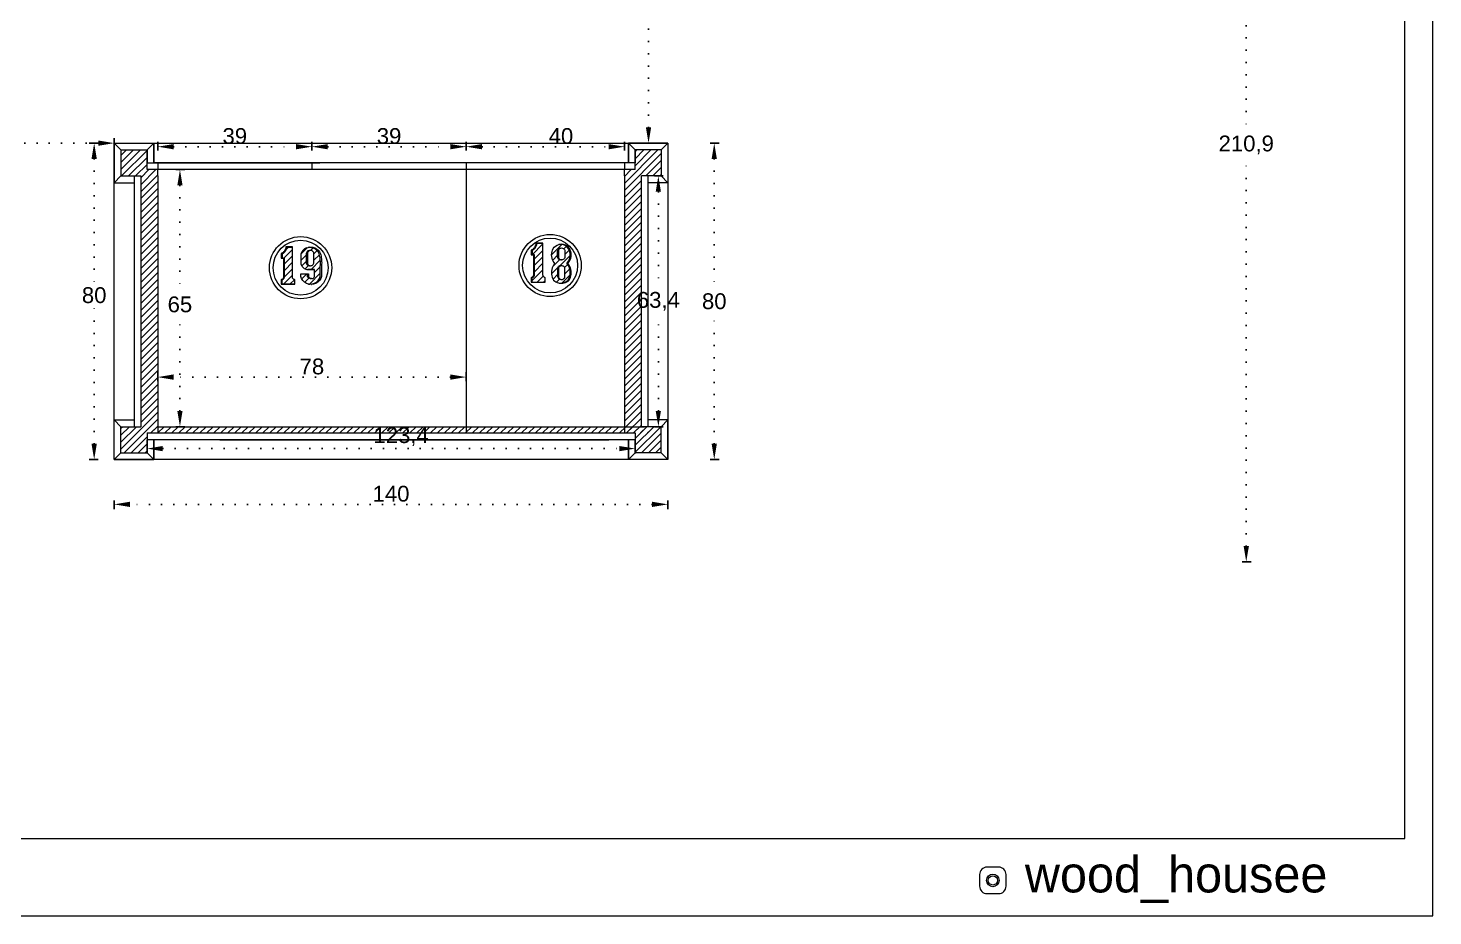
# Model space of a CAD drawing. Header units: inches. Extents: x 352 to 11605, y -941 to 2503.
# Drawn here: x 5834.4 to 6189.5, y -228.9 to -4.3 of the extents above; entities that cross this region are included whole.
import ezdxf

# ---------------------------------------------------------------- set-up
doc = ezdxf.new("R2010")
doc.units = ezdxf.units.IN
doc.header["$MEASUREMENT"] = 0
doc.linetypes.add('ACAD_ISO07W100', pattern=[3, 0, -3])
doc.styles.get("Standard").update_dxf_attribs({"font": 'arial.ttf'})
doc.dimstyles.new('ISO-25', dxfattribs={"dimtxt": 4, "dimasz": 4, "dimexe": 1.25, "dimexo": 0.625, "dimtad": 1, "dimtih": 1, "dimtoh": 1, "dimdec": 1, "dimtxsty": 'Standard', "dimcen": 2.5, "dimadec": 0, "dimazin": 0, "dimtfac": 1, "dimtdec": 1, "dimtmove": 0, "dimatfit": 3, "dimfxl": 1, "dimfxlon": 1, "dimarcsym": 0})
pattern_1 = [(45, (-1151.5844, -770.4071), (-0.88388348, 0.88388348), [])]
pattern_2 = [(45, (5254.2978, 506.8252), (-0.8148213, 0.8148213), [])]
pattern_3 = [(45, (5208.2501, 506.4358), (-0.8148213, 0.8148213), [])]

# ---------------------------------------------------------------- blocks, each defined once
blk = doc.blocks.new('*D243')
at = {"color": 0, "lineweight": -2, "transparency": 16777216}
for p, q in [((5991.22, 66.55), (5992.47, 66.55)), ((5991.22, -33.45), (5992.47, -33.45))]:
    blk.add_line(p, q, dxfattribs=at)
at = {"color": 0, "linetype": 'ACAD_ISO07W100', "lineweight": -2, "transparency": 16777216}
for p, q in [((5991.22, 62.55), (5991.22, 19.22)), ((5991.22, -29.45), (5991.22, 13.89))]:
    blk.add_line(p, q, dxfattribs=at)
at = {"color": 0, "transparency": 16777216}
for points in [[(5990.55, 62.55), (5991.89, 62.55), (5991.22, 66.55)], [(5990.55, -29.45), (5991.89, -29.45), (5991.22, -33.45)]]:
    blk.add_solid(points, dxfattribs=at)
at = {"layer": 'Defpoints', "color": 0, "transparency": 16777216}
for p in [(5991.22, 66.55), (5991.22, -33.45), (5991.22, -33.45)]:
    blk.add_point(p, dxfattribs=at)
at = {"color": 0, "lineweight": 20, "transparency": 16777216, "insert": (5991.22, 16.55), "char_height": 4, "attachment_point": 5}
blk.add_mtext('100', dxfattribs=at)
blk = doc.blocks.new('*D244')
at = {"color": 0, "lineweight": -2, "transparency": 16777216}
for p, q in [((5756.12, -33.45), (5756.12, -32.2)), ((5856.12, -33.45), (5856.12, -32.2))]:
    blk.add_line(p, q, dxfattribs=at)
at = {"color": 0, "linetype": 'ACAD_ISO07W100', "lineweight": -2, "transparency": 16777216}
blk.add_line((5852.12, -33.45), (5760.12, -33.45), dxfattribs=at)
at = {"color": 0, "transparency": 16777216}
for points in [[(5760.12, -32.78), (5760.12, -34.11), (5756.12, -33.45)], [(5852.12, -32.78), (5852.12, -34.11), (5856.12, -33.45)]]:
    blk.add_solid(points, dxfattribs=at)
at = {"layer": 'Defpoints', "color": 0, "transparency": 16777216}
for p in [(5756.12, -33.45), (5756.12, -33.45), (5856.12, -33.45)]:
    blk.add_point(p, dxfattribs=at)
at = {"color": 0, "lineweight": 20, "transparency": 16777216, "insert": (5806.12, -30.78), "char_height": 4, "attachment_point": 5}
blk.add_mtext('100', dxfattribs=at)
blk = doc.blocks.new('*D357')
at = {"color": 0, "lineweight": -2, "transparency": 16777216}
for p, q in [((5852.06, -33.45), (5849.81, -33.45)), ((5852.06, -113.45), (5849.81, -113.45))]:
    blk.add_line(p, q, dxfattribs=at)
at = {"color": 0, "linetype": 'ACAD_ISO07W100', "lineweight": -2, "transparency": 16777216}
for p, q in [((5851.06, -37.45), (5851.06, -69.25)), ((5851.06, -109.45), (5851.06, -74.58))]:
    blk.add_line(p, q, dxfattribs=at)
at = {"color": 0, "transparency": 16777216}
for points in [[(5850.39, -37.45), (5851.73, -37.45), (5851.06, -33.45)], [(5850.39, -109.45), (5851.73, -109.45), (5851.06, -113.45)]]:
    blk.add_solid(points, dxfattribs=at)
at = {"layer": 'Defpoints', "color": 0, "transparency": 16777216}
for p in [(5851.06, -33.45), (5856.12, -33.45), (5856.12, -113.45)]:
    blk.add_point(p, dxfattribs=at)
at = {"color": 0, "lineweight": 20, "transparency": 16777216, "insert": (5851.06, -71.91), "char_height": 4, "attachment_point": 5}
blk.add_mtext('80', dxfattribs=at)
blk = doc.blocks.new('*D358')
at = {"color": 0, "lineweight": -2, "transparency": 16777216}
for p, q in [((5871.74, -40.15), (5873.99, -40.15)), ((5871.74, -105.15), (5873.99, -105.15))]:
    blk.add_line(p, q, dxfattribs=at)
at = {"color": 0, "linetype": 'ACAD_ISO07W100', "lineweight": -2, "transparency": 16777216}
for p, q in [((5872.74, -44.15), (5872.74, -71.58)), ((5872.74, -101.15), (5872.74, -76.91))]:
    blk.add_line(p, q, dxfattribs=at)
at = {"color": 0, "transparency": 16777216}
for points in [[(5872.08, -44.15), (5873.41, -44.15), (5872.74, -40.15)], [(5872.08, -101.15), (5873.41, -101.15), (5872.74, -105.15)]]:
    blk.add_solid(points, dxfattribs=at)
at = {"layer": 'Defpoints', "color": 0, "transparency": 16777216}
for p in [(5866.12, -40.15), (5872.74, -40.15), (5866.12, -105.15)]:
    blk.add_point(p, dxfattribs=at)
at = {"color": 0, "lineweight": 20, "transparency": 16777216, "insert": (5872.74, -74.25), "char_height": 4, "attachment_point": 5}
blk.add_mtext('65', dxfattribs=at)
blk = doc.blocks.new('*D359')
at = {"color": 0, "lineweight": -2, "transparency": 16777216}
for p, q in [((6006.84, -33.45), (6009.09, -33.45)), ((6006.84, -113.45), (6009.09, -113.45))]:
    blk.add_line(p, q, dxfattribs=at)
at = {"color": 0, "linetype": 'ACAD_ISO07W100', "lineweight": -2, "transparency": 16777216}
for p, q in [((6007.84, -37.45), (6007.84, -70.78)), ((6007.84, -109.45), (6007.84, -76.11))]:
    blk.add_line(p, q, dxfattribs=at)
at = {"color": 0, "transparency": 16777216}
for points in [[(6007.17, -37.45), (6008.51, -37.45), (6007.84, -33.45)], [(6007.17, -109.45), (6008.51, -109.45), (6007.84, -113.45)]]:
    blk.add_solid(points, dxfattribs=at)
at = {"layer": 'Defpoints', "color": 0, "transparency": 16777216}
for p in [(5996.12, -33.45), (6007.84, -33.45), (5996.12, -113.45)]:
    blk.add_point(p, dxfattribs=at)
at = {"color": 0, "lineweight": 20, "transparency": 16777216, "insert": (6007.84, -73.45), "char_height": 4, "attachment_point": 5}
blk.add_mtext('80', dxfattribs=at)
blk = doc.blocks.new('*D360')
at = {"color": 0, "lineweight": -2, "transparency": 16777216}
for p, q in [((5867.12, -35.34), (5867.12, -33.09)), ((5906.12, -35.34), (5906.12, -33.09))]:
    blk.add_line(p, q, dxfattribs=at)
at = {"color": 0, "linetype": 'ACAD_ISO07W100', "lineweight": -2, "transparency": 16777216}
blk.add_line((5871.12, -34.34), (5902.12, -34.34), dxfattribs=at)
at = {"color": 0, "transparency": 16777216}
for points in [[(5871.12, -33.68), (5871.12, -35.01), (5867.12, -34.34)], [(5902.12, -33.68), (5902.12, -35.01), (5906.12, -34.34)]]:
    blk.add_solid(points, dxfattribs=at)
at = {"layer": 'Defpoints', "color": 0, "transparency": 16777216}
for p in [(5906.12, -34.34), (5867.12, -40.15), (5906.12, -40.15)]:
    blk.add_point(p, dxfattribs=at)
at = {"color": 0, "lineweight": 20, "transparency": 16777216, "insert": (5886.62, -31.67), "char_height": 4, "attachment_point": 5}
blk.add_mtext('39', dxfattribs=at)
blk = doc.blocks.new('*D361')
at = {"color": 0, "lineweight": -2, "transparency": 16777216}
for p, q in [((5906.12, -35.34), (5906.12, -33.09)), ((5945.12, -35.34), (5945.12, -33.09))]:
    blk.add_line(p, q, dxfattribs=at)
at = {"color": 0, "linetype": 'ACAD_ISO07W100', "lineweight": -2, "transparency": 16777216}
blk.add_line((5910.12, -34.34), (5941.12, -34.34), dxfattribs=at)
at = {"color": 0, "transparency": 16777216}
for points in [[(5910.12, -33.68), (5910.12, -35.01), (5906.12, -34.34)], [(5941.12, -33.68), (5941.12, -35.01), (5945.12, -34.34)]]:
    blk.add_solid(points, dxfattribs=at)
at = {"layer": 'Defpoints', "color": 0, "transparency": 16777216}
for p in [(5945.12, -34.34), (5906.12, -40.15), (5945.12, -40.15)]:
    blk.add_point(p, dxfattribs=at)
at = {"color": 0, "lineweight": 20, "transparency": 16777216, "insert": (5925.62, -31.67), "char_height": 4, "attachment_point": 5}
blk.add_mtext('39', dxfattribs=at)
blk = doc.blocks.new('*D362')
at = {"color": 0, "lineweight": -2, "transparency": 16777216}
for p, q in [((5945.12, -35.34), (5945.12, -33.09)), ((5985.12, -35.34), (5985.12, -33.09))]:
    blk.add_line(p, q, dxfattribs=at)
at = {"color": 0, "linetype": 'ACAD_ISO07W100', "lineweight": -2, "transparency": 16777216}
blk.add_line((5949.12, -34.34), (5981.12, -34.34), dxfattribs=at)
at = {"color": 0, "transparency": 16777216}
for points in [[(5949.12, -33.68), (5949.12, -35.01), (5945.12, -34.34)], [(5981.12, -33.68), (5981.12, -35.01), (5985.12, -34.34)]]:
    blk.add_solid(points, dxfattribs=at)
at = {"layer": 'Defpoints', "color": 0, "transparency": 16777216}
for p in [(5985.12, -34.34), (5945.12, -38.45), (5985.12, -38.45)]:
    blk.add_point(p, dxfattribs=at)
at = {"color": 0, "lineweight": 20, "transparency": 16777216, "insert": (5969.08, -31.67), "char_height": 4, "attachment_point": 5}
blk.add_mtext('40', dxfattribs=at)
blk = doc.blocks.new('*D363')
at = {"color": 0, "lineweight": -2, "transparency": 16777216}
for p, q in [((5867.12, -93.61), (5867.12, -91.36)), ((5945.12, -93.61), (5945.12, -91.36))]:
    blk.add_line(p, q, dxfattribs=at)
at = {"color": 0, "linetype": 'ACAD_ISO07W100', "lineweight": -2, "transparency": 16777216}
blk.add_line((5941.12, -92.61), (5871.12, -92.61), dxfattribs=at)
at = {"color": 0, "transparency": 16777216}
for points in [[(5871.12, -91.94), (5871.12, -93.28), (5867.12, -92.61)], [(5941.12, -91.94), (5941.12, -93.28), (5945.12, -92.61)]]:
    blk.add_solid(points, dxfattribs=at)
at = {"layer": 'Defpoints', "color": 0, "transparency": 16777216}
for p in [(5867.12, -92.61), (5867.12, -105.15), (5945.12, -105.15)]:
    blk.add_point(p, dxfattribs=at)
at = {"color": 0, "lineweight": 20, "transparency": 16777216, "insert": (5906.12, -89.94), "char_height": 4, "attachment_point": 5}
blk.add_mtext('78', dxfattribs=at)
blk = doc.blocks.new('*D364')
at = {"color": 0, "lineweight": -2, "transparency": 16777216}
for p, q in [((5864.42, -109.69), (5864.42, -111.94)), ((5987.82, -109.69), (5987.82, -111.94))]:
    blk.add_line(p, q, dxfattribs=at)
at = {"color": 0, "linetype": 'ACAD_ISO07W100', "lineweight": -2, "transparency": 16777216}
blk.add_line((5868.42, -110.69), (5983.82, -110.69), dxfattribs=at)
at = {"color": 0, "transparency": 16777216}
for points in [[(5868.42, -110.03), (5868.42, -111.36), (5864.42, -110.69)], [(5983.82, -110.03), (5983.82, -111.36), (5987.82, -110.69)]]:
    blk.add_solid(points, dxfattribs=at)
at = {"layer": 'Defpoints', "color": 0, "transparency": 16777216}
for p in [(5864.42, -108.45), (5987.82, -108.45), (5987.82, -110.69)]:
    blk.add_point(p, dxfattribs=at)
at = {"color": 0, "lineweight": 20, "transparency": 16777216, "insert": (5928.67, -107.66), "char_height": 4, "attachment_point": 5}
blk.add_mtext('123,4', dxfattribs=at)
blk = doc.blocks.new('*D365')
at = {"color": 0, "lineweight": -2, "transparency": 16777216}
for p, q in [((5856.12, -123.8), (5856.12, -126.05)), ((5996.12, -123.8), (5996.12, -126.05))]:
    blk.add_line(p, q, dxfattribs=at)
at = {"color": 0, "linetype": 'ACAD_ISO07W100', "lineweight": -2, "transparency": 16777216}
blk.add_line((5992.12, -124.8), (5860.12, -124.8), dxfattribs=at)
at = {"color": 0, "transparency": 16777216}
for points in [[(5860.12, -124.13), (5860.12, -125.46), (5856.12, -124.8)], [(5992.12, -124.13), (5992.12, -125.46), (5996.12, -124.8)]]:
    blk.add_solid(points, dxfattribs=at)
at = {"layer": 'Defpoints', "color": 0, "transparency": 16777216}
for p in [(5856.12, -113.45), (5996.12, -113.45), (5856.12, -124.8)]:
    blk.add_point(p, dxfattribs=at)
at = {"color": 0, "lineweight": 20, "transparency": 16777216, "insert": (5926.12, -122.13), "char_height": 4, "attachment_point": 5}
blk.add_mtext('140', dxfattribs=at)
blk = doc.blocks.new('*D445')
at = {"color": 0, "lineweight": -2, "transparency": 16777216}
for p, q in [((6141.35, 71.55), (6143.6, 71.55)), ((6141.35, -139.35), (6143.6, -139.35))]:
    blk.add_line(p, q, dxfattribs=at)
at = {"color": 0, "linetype": 'ACAD_ISO07W100', "lineweight": -2, "transparency": 16777216}
for p, q in [((6142.35, 67.55), (6142.35, -30.87)), ((6142.35, -135.35), (6142.35, -36.92))]:
    blk.add_line(p, q, dxfattribs=at)
at = {"color": 0, "transparency": 16777216}
for points in [[(6141.69, 67.55), (6143.02, 67.55), (6142.35, 71.55)], [(6141.69, -135.35), (6143.02, -135.35), (6142.35, -139.35)]]:
    blk.add_solid(points, dxfattribs=at)
at = {"layer": 'Defpoints', "color": 0, "transparency": 16777216}
for p in [(5989.52, 71.55), (6142.35, 71.55), (5756.12, -139.35)]:
    blk.add_point(p, dxfattribs=at)
at = {"color": 0, "lineweight": 20, "transparency": 16777216, "insert": (6142.35, -33.9), "char_height": 4, "attachment_point": 5}
blk.add_mtext('210,9', dxfattribs=at)
blk = doc.blocks.new('*D446')
at = {"color": 0, "lineweight": -2, "transparency": 16777216}
for p, q in [((5992.71, -41.75), (5994.96, -41.75)), ((5992.71, -105.15), (5994.96, -105.15))]:
    blk.add_line(p, q, dxfattribs=at)
at = {"color": 0, "linetype": 'ACAD_ISO07W100', "lineweight": -2, "transparency": 16777216}
for p, q in [((5993.71, -45.75), (5993.71, -70.42)), ((5993.71, -101.15), (5993.71, -76.47))]:
    blk.add_line(p, q, dxfattribs=at)
at = {"color": 0, "transparency": 16777216}
for points in [[(5993.04, -45.75), (5994.37, -45.75), (5993.71, -41.75)], [(5993.04, -101.15), (5994.37, -101.15), (5993.71, -105.15)]]:
    blk.add_solid(points, dxfattribs=at)
at = {"layer": 'Defpoints', "color": 0, "transparency": 16777216}
for p in [(5991.12, -41.75), (5993.71, -41.75), (5991.12, -105.15)]:
    blk.add_point(p, dxfattribs=at)
at = {"color": 0, "lineweight": 20, "transparency": 16777216, "insert": (5993.71, -73.45), "char_height": 4, "attachment_point": 5}
blk.add_mtext('63,4', dxfattribs=at)

msp = doc.modelspace()

# ---------------------------------------------------------------- hatches: boundary and pattern name
at = {"lineweight": 20}
h = msp.add_hatch(dxfattribs=at)
h.set_pattern_fill('ANSI31', color=256, scale=10)
h.set_pattern_definition(pattern_1)
h.paths.add_polyline_path([(5862.82, -105.15), (5857.82, -105.15), (5857.82, -111.75), (5864.42, -111.75), (5864.42, -106.75), (5867.12, -106.75), (5867.12, -41.75), (5867.12, -40.15), (5864.42, -40.15), (5864.42, -35.15), (5857.82, -35.15), (5857.82, -41.75), (5862.82, -41.75)])
h.paths.add_polyline_path([(5989.42, -105.15), (5989.42, -46.12), (5989.42, -41.75), (5994.42, -41.75), (5994.42, -35.15), (5987.82, -35.15), (5987.82, -40.15), (5985.12, -40.15), (5985.12, -41.75), (5985.12, -106.75), (5987.82, -106.75), (5987.82, -111.75), (5994.42, -111.75), (5994.42, -105.15)])
h = msp.add_hatch(dxfattribs=at)
h.set_pattern_fill('ANSI31', color=256, scale=9.218651)
h.set_pattern_definition(pattern_3)
h.paths.add_polyline_path([(5901.61, -67.95), (5901.54, -67.92), (5901.48, -67.88), (5901.42, -67.83), (5901.36, -67.77), (5901.31, -67.71), (5901.28, -67.65), (5901.24, -67.57), (5901.22, -67.5), (5901.21, -67.43), (5901.2, -67.35), (5901.2, -59.71), (5899.77, -59.71), (5899.75, -59.89), (5899.71, -60.06), (5899.66, -60.23), (5899.59, -60.4), (5899.51, -60.56), (5899.42, -60.72), (5899.31, -60.86), (5899.19, -60.99), (5899.06, -61.12), (5898.92, -61.23), (5898.77, -61.33), (5898.61, -61.41), (5898.61, -62.5), (5898.92, -62.5), (5899.16, -62.51), (5899.16, -67.32), (5899.15, -67.39), (5899.13, -67.46), (5899.11, -67.54), (5899.08, -67.6), (5899.04, -67.67), (5898.99, -67.73), (5898.94, -67.78), (5898.88, -67.83), (5898.82, -67.87), (5898.75, -67.91), (5898.68, -67.93), (5898.61, -67.95), (5898.61, -69.05), (5901.76, -69.05), (5901.76, -67.99), (5901.68, -67.97)])
h = msp.add_hatch(dxfattribs=at)
h.set_pattern_fill('ANSI31', color=256, scale=9.218651)
h.set_pattern_definition(pattern_3)
h.paths.add_polyline_path([(5908.24, -64.45), (5908.25, -64.32), (5908.26, -64.02), (5908.26, -63.71), (5908.25, -63.41), (5908.24, -63.1), (5908.21, -62.75), (5908.17, -62.41), (5908.12, -62.08), (5908.05, -61.75), (5907.97, -61.42), (5907.72, -60.96), (5907.39, -60.56), (5906.98, -60.23), (5906.52, -59.98), (5906.02, -59.83), (5905.49, -59.77), (5905.18, -59.81), (5904.75, -59.94), (5904.28, -60.18), (5903.87, -60.52), (5903.54, -60.93), (5903.29, -61.4), (5903.29, -63.83), (5903.35, -64.05), (5903.43, -64.26), (5903.54, -64.46), (5903.67, -64.65), (5903.82, -64.82), (5903.99, -64.97), (5904.18, -65.11), (5904.37, -65.22), (5904.58, -65.31), (5904.8, -65.37), (5905.03, -65.41), (5905.06, -65.41), (5906.48, -65.41), (5906.78, -65.42), (5906.78, -67.16), (5906.71, -67.31), (5906.62, -67.44), (5906.49, -67.56), (5906.35, -67.64), (5906.19, -67.69), (5906.02, -67.71), (5905.85, -67.69), (5905.56, -67.66), (5905.4, -67.61), (5905.26, -67.53), (5905.13, -67.41), (5905.04, -67.28), (5904.97, -67.13), (5904.97, -66.46), (5903.29, -66.46), (5903.29, -67.16), (5903.5, -67.71), (5903.84, -68.2), (5904.26, -68.61), (5904.77, -68.91), (5905.27, -69.08), (5905.63, -69.12), (5906.21, -69.06), (5906.77, -68.87), (5907.27, -68.57), (5907.7, -68.16), (5908.02, -67.67), (5908.24, -67.13)])
h.paths.add_polyline_path([(5906.43, -64.15), (5906.3, -64.28), (5906.14, -64.37), (5905.97, -64.43), (5905.79, -64.45), (5905.6, -64.43), (5905.43, -64.37), (5905.27, -64.28), (5905.14, -64.15), (5905.03, -64), (5904.97, -63.83), (5904.97, -61.4), (5904.99, -61.18), (5905.08, -60.99), (5905.21, -60.82), (5905.38, -60.69), (5905.57, -60.6), (5905.79, -60.58), (5906, -60.6), (5906.19, -60.69), (5906.36, -60.82), (5906.49, -60.99), (5906.58, -61.18), (5906.6, -61.4), (5906.6, -63.83), (5906.54, -64)], flags=16)
h = msp.add_hatch(dxfattribs=at)
h.set_pattern_fill('ANSI31', color=256, scale=9.218651)
h.set_pattern_definition(pattern_2)
h.paths.add_polyline_path([(5964.97, -67.42), (5964.89, -67.39), (5964.82, -67.35), (5964.76, -67.29), (5964.7, -67.24), (5964.66, -67.17), (5964.61, -67.1), (5964.58, -67.03), (5964.56, -66.95), (5964.54, -66.87), (5964.54, -66.79), (5964.54, -58.77), (5963.03, -58.77), (5963.01, -58.96), (5962.97, -59.14), (5962.92, -59.32), (5962.85, -59.5), (5962.76, -59.67), (5962.66, -59.83), (5962.55, -59.98), (5962.43, -60.12), (5962.29, -60.25), (5962.14, -60.37), (5961.98, -60.47), (5961.82, -60.56), (5961.82, -61.7), (5962.15, -61.7), (5962.4, -61.71), (5962.4, -66.76), (5962.39, -66.84), (5962.37, -66.91), (5962.34, -66.99), (5962.31, -67.06), (5962.26, -67.13), (5962.22, -67.19), (5962.16, -67.24), (5962.1, -67.3), (5962.04, -67.34), (5961.97, -67.38), (5961.89, -67.41), (5961.82, -67.43), (5961.82, -68.58), (5965.12, -68.58), (5965.12, -67.47), (5965.04, -67.45)])
h = msp.add_hatch(dxfattribs=at)
h.set_pattern_fill('ANSI31', color=256, scale=9.218651)
h.set_pattern_definition(pattern_2)
h.paths.add_polyline_path([(5970.69, -63.69), (5970.73, -63.64), (5970.97, -63.3), (5971.16, -62.94), (5971.3, -62.55), (5971.38, -62.14), (5971.41, -61.73), (5971.38, -61.32), (5971.3, -60.91), (5971.16, -60.52), (5970.97, -60.16), (5970.73, -59.82), (5970.45, -59.51), (5969.99, -59.25), (5969.48, -59.09), (5968.95, -59.04), (5968.55, -59.08), (5968.14, -59.21), (5967.67, -59.47), (5967.39, -59.78), (5967.15, -60.12), (5966.96, -60.49), (5966.82, -60.88), (5966.74, -61.29), (5966.71, -61.71), (5966.74, -62.13), (5966.82, -62.53), (5966.96, -62.93), (5967.15, -63.3), (5967.39, -63.64), (5967.44, -63.69), (5967.44, -63.95), (5967.22, -64.28), (5967.04, -64.64), (5966.9, -65.01), (5966.79, -65.4), (5966.73, -65.79), (5966.71, -66.19), (5966.73, -66.59), (5966.79, -66.98), (5966.9, -67.37), (5967.04, -67.74), (5967.22, -68.1), (5967.5, -68.33), (5967.8, -68.53), (5968.13, -68.69), (5968.44, -68.79), (5968.59, -68.82), (5968.95, -68.84), (5969.31, -68.82), (5969.66, -68.75), (5970, -68.64), (5970.33, -68.48), (5970.63, -68.29), (5970.9, -68.06), (5971.08, -67.7), (5971.22, -67.34), (5971.33, -66.95), (5971.39, -66.56), (5971.41, -66.17), (5971.39, -65.77), (5971.33, -65.38), (5971.22, -65), (5971.08, -64.63), (5970.9, -64.28), (5970.69, -63.94)])
h.paths.add_polyline_path([(5969.58, -64.52), (5969.73, -64.59), (5969.86, -64.7), (5969.97, -64.82), (5970.05, -64.97), (5970.05, -67.15), (5970.02, -67.36), (5969.94, -67.55), (5969.82, -67.71), (5969.65, -67.83), (5969.46, -67.91), (5969.26, -67.94), (5969.06, -67.91), (5968.82, -67.87), (5968.63, -67.79), (5968.47, -67.67), (5968.34, -67.51), (5968.27, -67.32), (5968.24, -67.12), (5968.24, -64.95), (5968.32, -64.81), (5968.43, -64.69), (5968.56, -64.59), (5968.7, -64.51), (5968.86, -64.47), (5969.02, -64.45), (5969.26, -64.46), (5969.42, -64.47)], flags=16)
h.paths.add_polyline_path([(5969.46, -62.96), (5969.26, -62.98), (5969.02, -62.99), (5968.82, -62.97), (5968.63, -62.89), (5968.47, -62.76), (5968.34, -62.6), (5968.27, -62.41), (5968.24, -62.21), (5968.24, -60.77), (5968.27, -60.57), (5968.34, -60.38), (5968.47, -60.22), (5968.63, -60.09), (5968.82, -60.02), (5969.06, -59.98), (5969.26, -59.95), (5969.46, -59.98), (5969.65, -60.06), (5969.82, -60.18), (5969.94, -60.35), (5970.02, -60.54), (5970.05, -60.74), (5970.05, -62.2), (5970.02, -62.4), (5969.94, -62.59), (5969.82, -62.75), (5969.65, -62.88)], flags=16)
h = msp.add_hatch(dxfattribs=at)
h.set_pattern_fill('ANSI31', color=256, scale=10)
h.set_pattern_definition(pattern_1)
h.paths.add_polyline_path([(5949.12, -105.15), (5866.12, -105.15), (5866.12, -106.75), (5949.12, -106.75)])
h.paths.add_polyline_path([(5991.22, -105.15), (5949.12, -105.15), (5949.12, -106.75), (5991.22, -106.75)])

# ---------------------------------------------------------------- linework, layer by layer
for p, q in [((5856.12, -33.45), (5866.12, -33.45)), ((5857.82, -35.15), (5856.12, -33.45)), ((5856.12, -33.45), (5856.12, -43.45)), ((5857.82, -35.15), (5857.82, -41.75)), ((5857.82, -35.15), (5864.42, -35.15)), ((5864.42, -35.15), (5866.12, -33.45)), ((5864.42, -35.15), (5864.42, -38.45)), ((5864.42, -40.15), (5864.42, -35.15)), ((5866.12, -33.45), (5866.12, -38.45)), ((5866.12, -38.45), (5866.12, -33.45)), ((5986.12, -33.45), (5986.12, -38.45)), ((5986.12, -38.45), (5986.12, -33.45)), ((5996.12, -33.45), (5986.12, -33.45)), ((5987.82, -35.15), (5986.12, -33.45)), ((5987.82, -35.15), (5987.82, -38.45)), ((5987.82, -40.15), (5987.82, -35.15)), ((5994.42, -35.15), (5987.82, -35.15)), ((5994.42, -35.15), (5996.12, -33.45)), ((5994.42, -35.15), (5994.42, -41.75)), ((5996.12, -33.45), (5996.12, -43.45)), ((5864.42, -38.45), (5908.12, -38.45)), ((5987.82, -38.45), (5866.12, -38.45)), ((5867.12, -38.45), (5867.12, -40.15)), ((5906.12, -38.45), (5906.12, -40.15)), ((5945.12, -38.45), (5945.12, -106.75)), ((5987.82, -38.45), (5985.12, -38.45)), ((5985.12, -38.45), (5985.12, -40.15)), ((5856.12, -43.45), (5857.82, -41.75)), ((5857.82, -41.75), (5862.82, -41.75)), ((5861.22, -105.15), (5861.22, -41.75)), ((5862.82, -41.75), (5862.82, -105.15)), ((5987.82, -40.15), (5864.42, -40.15)), ((5867.12, -41.75), (5867.12, -40.15)), ((5867.12, -41.75), (5867.12, -106.75)), ((5985.12, -41.75), (5985.12, -40.15)), ((5985.12, -41.75), (5985.12, -106.75)), ((5989.42, -46.12), (5989.42, -41.75)), ((5994.42, -41.75), (5989.42, -41.75)), ((5991.12, -105.15), (5991.12, -41.75)), ((5996.12, -43.45), (5994.42, -41.75)), ((5856.12, -43.45), (5861.22, -43.45)), ((5862.82, -43.45), (5862.85, -43.45)), ((5989.42, -105.15), (5989.42, -46.12)), ((5996.12, -43.45), (5991.12, -43.45)), ((5898.61, -61.41), (5898.61, -62.5)), ((5961.82, -60.56), (5961.82, -61.7)), ((5969.1, -64.47), (5968.94, -64.52)), ((5969.26, -64.46), (5969.1, -64.47)), ((5898.61, -69.05), (5901.76, -69.05)), ((5961.82, -68.58), (5965.12, -68.58)), ((5856.12, -113.45), (5856.12, -103.45)), ((5856.12, -103.45), (5861.22, -103.45)), ((5856.12, -103.45), (5857.82, -105.15)), ((5857.82, -111.75), (5857.82, -105.15)), ((5857.82, -105.15), (5862.82, -105.15)), ((5867.12, -105.15), (5990.22, -105.15)), ((5994.42, -105.15), (5989.42, -105.15)), ((5996.12, -103.45), (5991.12, -103.45)), ((5996.12, -103.45), (5994.42, -105.15)), ((5994.42, -111.75), (5994.42, -105.15)), ((5996.12, -113.45), (5996.12, -103.45)), ((5864.42, -106.75), (5987.82, -106.75)), ((5864.42, -106.75), (5864.42, -111.75)), ((5987.82, -108.45), (5864.42, -108.45)), ((5864.42, -111.75), (5864.42, -108.45)), ((5866.12, -113.45), (5866.12, -108.45)), ((5866.12, -108.45), (5866.12, -113.45)), ((5882.82, -108.45), (5981.22, -108.45)), ((5986.12, -113.45), (5986.12, -108.45)), ((5986.12, -108.45), (5986.12, -113.45)), ((5987.82, -106.75), (5987.82, -111.75)), ((5987.82, -111.75), (5987.82, -108.45)), ((5857.82, -111.75), (5856.12, -113.45)), ((5856.12, -113.45), (5866.12, -113.45)), ((5857.82, -111.75), (5864.42, -111.75)), ((5864.42, -111.75), (5866.12, -113.45)), ((5987.82, -111.75), (5986.12, -113.45)), ((5996.12, -113.45), (5986.12, -113.45)), ((5994.42, -111.75), (5987.82, -111.75)), ((5994.42, -111.75), (5996.12, -113.45))]:
    msp.add_line(p, q, dxfattribs=at)
for points in [[(5554.43, -228.88), (6189.54, -228.88), (6189.54, 220.19), (5554.43, 220.19)], [(5559.38, -209.32), (6182.41, -209.32), (6182.41, 195.72), (5559.38, 195.72)], [(5856.12, -33.45), (5996.12, -33.45), (5996.12, -113.45), (5856.12, -113.45)], [(5968.82, -62.97), (5968.63, -62.89), (5968.47, -62.76), (5968.34, -62.6), (5968.27, -62.41), (5968.24, -62.21), (5968.24, -60.77), (5968.27, -60.57), (5968.34, -60.38), (5968.47, -60.22), (5968.63, -60.09), (5968.82, -60.02), (5969.06, -59.98), (5969.26, -59.95), (5969.46, -59.98), (5969.65, -60.06), (5969.82, -60.18), (5969.94, -60.35), (5970.02, -60.54), (5970.05, -60.74), (5970.05, -62.2), (5970.02, -62.4), (5969.94, -62.59), (5969.82, -62.75), (5969.65, -62.88), (5969.46, -62.96), (5969.26, -62.98), (5969.02, -62.99)], [(5969.82, -67.71), (5969.94, -67.55), (5970.02, -67.36), (5970.05, -67.15), (5970.05, -64.97), (5969.97, -64.82), (5969.86, -64.7), (5969.73, -64.59), (5969.58, -64.52), (5969.42, -64.47), (5969.26, -64.46), (5969.02, -64.45), (5968.86, -64.47), (5968.7, -64.51), (5968.56, -64.59), (5968.43, -64.69), (5968.32, -64.81), (5968.24, -64.95), (5968.24, -67.12), (5968.27, -67.32), (5968.34, -67.51), (5968.47, -67.67), (5968.63, -67.79), (5968.82, -67.87), (5969.06, -67.91), (5969.26, -67.94), (5969.46, -67.91), (5969.65, -67.83)], [(5906.02, -69.17), (5906.02, -69.16), (5905.92, -69.17)]]:
    msp.add_lwpolyline(points, close=True, dxfattribs=at)
for points in [[(5898.37, -69.1), (5901.76, -69.1), (5901.76, -69.05), (5901.76, -67.99), (5901.68, -67.97), (5901.61, -67.95), (5901.54, -67.92), (5901.48, -67.88), (5901.42, -67.83), (5901.36, -67.77), (5901.31, -67.71), (5901.28, -67.65), (5901.24, -67.57), (5901.22, -67.5), (5901.21, -67.43), (5901.2, -67.35), (5901.2, -59.71), (5901.2, -59.66), (5899.54, -59.66), (5899.52, -59.84), (5899.48, -60.02), (5899.43, -60.2), (5899.36, -60.36), (5899.28, -60.53), (5899.18, -60.68), (5899.08, -60.83), (5898.95, -60.96), (5898.82, -61.09), (5898.68, -61.2), (5898.53, -61.3), (5898.37, -61.39), (5898.37, -62.5), (5898.61, -62.5), (5898.92, -62.5), (5898.92, -67.35), (5898.91, -67.42), (5898.9, -67.5), (5898.87, -67.57), (5898.84, -67.64), (5898.8, -67.7), (5898.75, -67.76), (5898.7, -67.81), (5898.64, -67.86), (5898.58, -67.91), (5898.51, -67.94), (5898.44, -67.97), (5898.37, -67.99), (5898.37, -69.1), (5898.61, -69.05), (5898.61, -67.95), (5898.68, -67.93), (5898.75, -67.91), (5898.82, -67.87), (5898.88, -67.83), (5898.94, -67.78), (5898.99, -67.73), (5899.04, -67.67), (5899.08, -67.6), (5899.11, -67.54), (5899.13, -67.46), (5899.15, -67.39), (5899.16, -67.32), (5899.16, -62.51), (5898.92, -62.5)], [(5898.37, -61.39), (5898.61, -61.41), (5898.77, -61.33), (5898.92, -61.23), (5899.06, -61.12), (5899.19, -60.99), (5899.31, -60.86), (5899.42, -60.72), (5899.51, -60.56), (5899.59, -60.4), (5899.66, -60.23), (5899.71, -60.06), (5899.75, -59.89), (5899.77, -59.71)], [(5899.54, -59.66), (5899.77, -59.71), (5901.2, -59.71)], [(5904.75, -59.94), (5904.28, -60.18), (5903.87, -60.52), (5903.54, -60.93), (5903.29, -61.4), (5903.29, -63.83), (5903.35, -64.05), (5903.43, -64.26), (5903.54, -64.46), (5903.67, -64.65), (5903.82, -64.82), (5903.99, -64.97), (5904.18, -65.11), (5904.37, -65.22), (5904.58, -65.31), (5904.8, -65.37), (5905.03, -65.41), (5905.06, -65.41), (5905.26, -65.42), (5906.78, -65.42)], [(5904.75, -59.94), (5905.18, -59.81), (5905.26, -59.78), (5905.79, -59.73), (5906.31, -59.78), (5906.82, -59.94), (5907.29, -60.18), (5907.7, -60.52), (5908.03, -60.93), (5908.28, -61.4), (5908.37, -61.72), (5908.44, -62.06), (5908.49, -62.39), (5908.53, -62.73), (5908.56, -63.09), (5908.57, -63.4), (5908.58, -63.71), (5908.57, -64.02), (5908.56, -64.32), (5908.56, -64.45), (5908.56, -67.16), (5908.34, -67.71), (5908.01, -68.2), (5907.58, -68.61), (5907.07, -68.91), (5906.51, -69.1), (5906.02, -69.16)], [(5905.27, -69.08), (5905.63, -69.12), (5906.21, -69.06), (5906.77, -68.87), (5907.27, -68.57), (5907.7, -68.16), (5908.02, -67.67), (5908.24, -67.13), (5908.24, -64.45), (5908.25, -64.32), (5908.26, -64.02), (5908.26, -63.71), (5908.25, -63.41), (5908.24, -63.1), (5908.21, -62.75), (5908.17, -62.41), (5908.12, -62.08), (5908.05, -61.75), (5907.97, -61.42), (5907.72, -60.96), (5907.39, -60.56), (5906.98, -60.23), (5906.52, -59.98), (5906.02, -59.83), (5905.49, -59.77), (5905.18, -59.81)], [(5961.56, -68.63), (5965.12, -68.63), (5965.12, -68.58), (5965.12, -67.47), (5965.04, -67.45), (5964.97, -67.42), (5964.89, -67.39), (5964.82, -67.35), (5964.76, -67.29), (5964.7, -67.24), (5964.66, -67.17), (5964.61, -67.1), (5964.58, -67.03), (5964.56, -66.95), (5964.54, -66.87), (5964.54, -66.79), (5964.54, -58.77), (5964.54, -58.72), (5962.79, -58.72), (5962.77, -58.91), (5962.73, -59.1), (5962.67, -59.28), (5962.6, -59.46), (5962.52, -59.63), (5962.42, -59.79), (5962.3, -59.94), (5962.18, -60.09), (5962.04, -60.22), (5961.89, -60.34), (5961.73, -60.44), (5961.56, -60.53), (5961.56, -61.7), (5961.82, -61.7), (5962.15, -61.7), (5962.15, -66.79), (5962.14, -66.87), (5962.12, -66.95), (5962.09, -67.02), (5962.06, -67.09), (5962.01, -67.16), (5961.97, -67.22), (5961.91, -67.28), (5961.85, -67.33), (5961.78, -67.38), (5961.71, -67.41), (5961.64, -67.44), (5961.56, -67.47), (5961.56, -68.63), (5961.82, -68.58), (5961.82, -67.43), (5961.89, -67.41), (5961.97, -67.38), (5962.04, -67.34), (5962.1, -67.3), (5962.16, -67.24), (5962.22, -67.19), (5962.26, -67.13), (5962.31, -67.06), (5962.34, -66.99), (5962.37, -66.91), (5962.39, -66.84), (5962.4, -66.76), (5962.4, -61.71), (5962.15, -61.7)], [(5961.56, -60.53), (5961.82, -60.56), (5961.98, -60.47), (5962.14, -60.37), (5962.29, -60.25), (5962.43, -60.12), (5962.55, -59.98), (5962.66, -59.83), (5962.76, -59.67), (5962.85, -59.5), (5962.92, -59.32), (5962.97, -59.14), (5963.01, -58.96), (5963.03, -58.77)], [(5962.79, -58.72), (5963.03, -58.77), (5964.54, -58.77)], [(5967.44, -63.95), (5967.44, -63.69), (5967.39, -63.64), (5967.15, -63.3), (5966.96, -62.93), (5966.82, -62.53), (5966.74, -62.13), (5966.71, -61.71), (5966.74, -61.29), (5966.82, -60.88), (5966.96, -60.49), (5967.15, -60.12), (5967.39, -59.78), (5967.67, -59.47), (5968.14, -59.21), (5968.55, -59.08), (5968.66, -59.05)], [(5968.44, -68.79), (5968.59, -68.82), (5968.95, -68.84), (5969.31, -68.82), (5969.66, -68.75), (5970, -68.64), (5970.33, -68.48), (5970.63, -68.29), (5970.9, -68.06), (5971.08, -67.7), (5971.22, -67.34), (5971.33, -66.95), (5971.39, -66.56), (5971.41, -66.17), (5971.39, -65.77), (5971.33, -65.38), (5971.22, -65), (5971.08, -64.63), (5970.9, -64.28), (5970.69, -63.94), (5970.69, -63.69), (5970.73, -63.64), (5970.97, -63.3), (5971.16, -62.94), (5971.3, -62.55), (5971.38, -62.14), (5971.41, -61.73), (5971.38, -61.32), (5971.3, -60.91), (5971.16, -60.52), (5970.97, -60.16), (5970.73, -59.82), (5970.45, -59.51), (5969.99, -59.25), (5969.48, -59.09), (5968.95, -59.04), (5968.55, -59.08)], [(5969.06, -59.98), (5968.87, -60.06), (5968.7, -60.18), (5968.58, -60.35), (5968.5, -60.54), (5968.47, -60.74), (5968.47, -62.2), (5968.5, -62.4), (5968.58, -62.59), (5968.7, -62.75), (5968.87, -62.88), (5969.06, -62.96), (5969.26, -62.98)], [(5970.94, -63.95), (5970.94, -63.69), (5970.99, -63.64), (5971.23, -63.3), (5971.42, -62.93), (5971.56, -62.53), (5971.64, -62.13), (5971.67, -61.71), (5971.64, -61.29), (5971.56, -60.88), (5971.42, -60.49), (5971.23, -60.12), (5970.99, -59.78), (5970.71, -59.47), (5970.24, -59.21), (5969.73, -59.05), (5969.19, -58.99), (5968.66, -59.05)], [(5905.49, -60.61), (5905.28, -60.64), (5905.09, -60.72), (5904.92, -60.85), (5904.79, -61.02), (5904.71, -61.21), (5904.68, -61.42), (5904.68, -63.84), (5904.75, -64), (5904.85, -64.15), (5904.99, -64.28), (5905.14, -64.37), (5905.31, -64.43), (5905.49, -64.45), (5905.79, -64.45), (5905.97, -64.43), (5906.14, -64.37), (5906.3, -64.28), (5906.43, -64.15), (5906.54, -64), (5906.6, -63.83), (5906.6, -61.4)], [(5906.6, -61.4), (5906.58, -61.18), (5906.49, -60.99), (5906.36, -60.82), (5906.19, -60.69), (5906, -60.6), (5905.79, -60.58), (5905.57, -60.6), (5905.38, -60.69), (5905.21, -60.82), (5905.08, -60.99), (5904.99, -61.18), (5904.97, -61.4), (5904.97, -63.83), (5905.03, -64), (5905.14, -64.15), (5905.27, -64.28), (5905.43, -64.37), (5905.6, -64.43), (5905.79, -64.45)], [(5905.92, -69.17), (5905.33, -69.1), (5905.27, -69.08), (5904.77, -68.91), (5904.26, -68.61), (5903.84, -68.2), (5903.5, -67.71), (5903.29, -67.16), (5903.29, -66.46), (5904.97, -66.46), (5905.26, -66.46), (5905.26, -67.16), (5905.32, -67.31), (5905.42, -67.44), (5905.55, -67.56), (5905.69, -67.64), (5905.85, -67.69)], [(5906.02, -67.71), (5905.85, -67.69), (5905.56, -67.66), (5905.4, -67.61), (5905.26, -67.53), (5905.13, -67.41), (5905.04, -67.28), (5904.97, -67.13), (5904.97, -66.46)], [(5906.02, -67.71), (5906.19, -67.69), (5906.35, -67.64), (5906.49, -67.56), (5906.62, -67.44), (5906.71, -67.31), (5906.78, -67.16), (5906.78, -65.42), (5906.48, -65.41), (5905.06, -65.41)], [(5967.44, -63.95), (5967.22, -64.28), (5967.04, -64.64), (5966.9, -65.01), (5966.79, -65.4), (5966.73, -65.79), (5966.71, -66.19), (5966.73, -66.59), (5966.79, -66.98), (5966.9, -67.37), (5967.04, -67.74), (5967.22, -68.1), (5967.5, -68.33), (5967.8, -68.53), (5968.13, -68.69), (5968.44, -68.79), (5968.47, -68.8)], [(5968.47, -68.8), (5968.83, -68.87), (5969.19, -68.89), (5969.55, -68.87), (5969.91, -68.8), (5970.25, -68.69), (5970.58, -68.53), (5970.88, -68.33), (5971.16, -68.1), (5971.34, -67.74), (5971.48, -67.37), (5971.59, -66.98), (5971.65, -66.59), (5971.67, -66.19), (5971.65, -65.79), (5971.59, -65.4), (5971.48, -65.01), (5971.34, -64.64), (5971.16, -64.28), (5970.94, -63.95)], [(5968.94, -64.52), (5968.79, -64.59), (5968.66, -64.7), (5968.55, -64.82), (5968.47, -64.97), (5968.47, -67.15), (5968.5, -67.36), (5968.58, -67.55), (5968.7, -67.71), (5968.87, -67.83), (5969.06, -67.91)]]:
    msp.add_lwpolyline(points, dxfattribs=at)
msp.add_lwpolyline([(6076.82, -223.25), (6079.75, -223.25, 0.414214), (6081.63, -221.36), (6081.63, -218.43, 0.414214), (6079.75, -216.55), (6076.82, -216.55, 0.414214), (6074.93, -218.43), (6074.93, -221.36, 0.414214)], format="xyb", close=True, dxfattribs=at)
for centre, radius in [((5966.34, -64.38), 7.86), ((5903.25, -64.95), 7.86), ((5903.25, -64.95), 6.94), ((5966.34, -64.38), 6.94), ((6078.28, -219.9), 1.59), ((6078.28, -219.9), 1.17)]:
    msp.add_circle(centre, radius, dxfattribs=at)

# ---------------------------------------------------------------- texts
at = {"lineweight": 20, "insert": (6086.38, -213.76), "char_height": 9.1849, "attachment_point": 1}
msp.add_mtext_dynamic_manual_height_columns('{\\fPlantagenet Cherokee|b0|i0|c0|p18;wood_housee}', width=1.799, gutter_width=45.37, heights=[0.284], dxfattribs=at)

# ---------------------------------------------------------------- dimensions: what is measured, and where the dimension line sits
at = {"lineweight": 20}
for base, p1, p2, angle, picture, middle in [((6142.35, 71.55), (5756.12, -139.35), (5989.52, 71.55), 270, '*D445', (6142.35, -33.9)), ((5991.22, -33.45), (5991.22, 66.55), (5991.22, -33.45), 90, '*D243', (5991.22, 16.55)), ((6007.84, -33.45), (5996.12, -113.45), (5996.12, -33.45), 270, '*D359', (6007.84, -73.45)), ((5993.71, -41.75), (5991.12, -105.15), (5991.12, -41.75), 270, '*D446', (5993.71, -73.45))]:
    dim = msp.add_linear_dim(base=base, p1=p1, p2=p2, angle=angle, dimstyle='ISO-25', dxfattribs=at)
    dim.commit()
    dim.dimension.update_dxf_attribs({"geometry": picture, "text_midpoint": middle})
for base, p1, p2, picture, middle in [((5756.12, -33.45), (5856.12, -33.45), (5756.12, -33.45), '*D244', (5806.12, -30.78)), ((5906.12, -34.34), (5867.12, -40.15), (5906.12, -40.15), '*D360', (5886.62, -31.67)), ((5945.12, -34.34), (5906.12, -40.15), (5945.12, -40.15), '*D361', (5925.62, -31.67)), ((5867.12, -92.61), (5945.12, -105.15), (5867.12, -105.15), '*D363', (5906.12, -89.94))]:
    dim = msp.add_linear_dim(base=base, p1=p1, p2=p2, dimstyle='ISO-25', dxfattribs=at)
    dim.commit()
    dim.dimension.update_dxf_attribs({"geometry": picture, "text_midpoint": middle})
for base, p1, p2, picture, middle in [((5985.12, -34.34), (5945.12, -38.45), (5985.12, -38.45), '*D362', (5969.08, -34.34)), ((5987.82, -110.69), (5864.42, -108.45), (5987.82, -108.45), '*D364', (5928.67, -110.69)), ((5856.12, -124.8), (5996.12, -113.45), (5856.12, -113.45), '*D365', (5926.12, -124.8))]:
    dim = msp.add_linear_dim(base=base, p1=p1, p2=p2, dimstyle='ISO-25', dxfattribs=at)
    dim.commit()
    dim.dimension.update_dxf_attribs({"geometry": picture, "text_midpoint": middle, "dimtype": 160})
for base, p1, p2, angle, picture, middle in [((5851.06, -33.45), (5856.12, -113.45), (5856.12, -33.45), 270, '*D357', (5851.06, -71.91)), ((5872.74, -40.15), (5866.12, -105.15), (5866.12, -40.15), 90, '*D358', (5872.74, -74.25))]:
    dim = msp.add_linear_dim(base=base, p1=p1, p2=p2, angle=angle, dimstyle='ISO-25', dxfattribs=at)
    dim.commit()
    dim.dimension.update_dxf_attribs({"geometry": picture, "text_midpoint": middle, "dimtype": 160})

doc.saveas('drawing.dxf')
